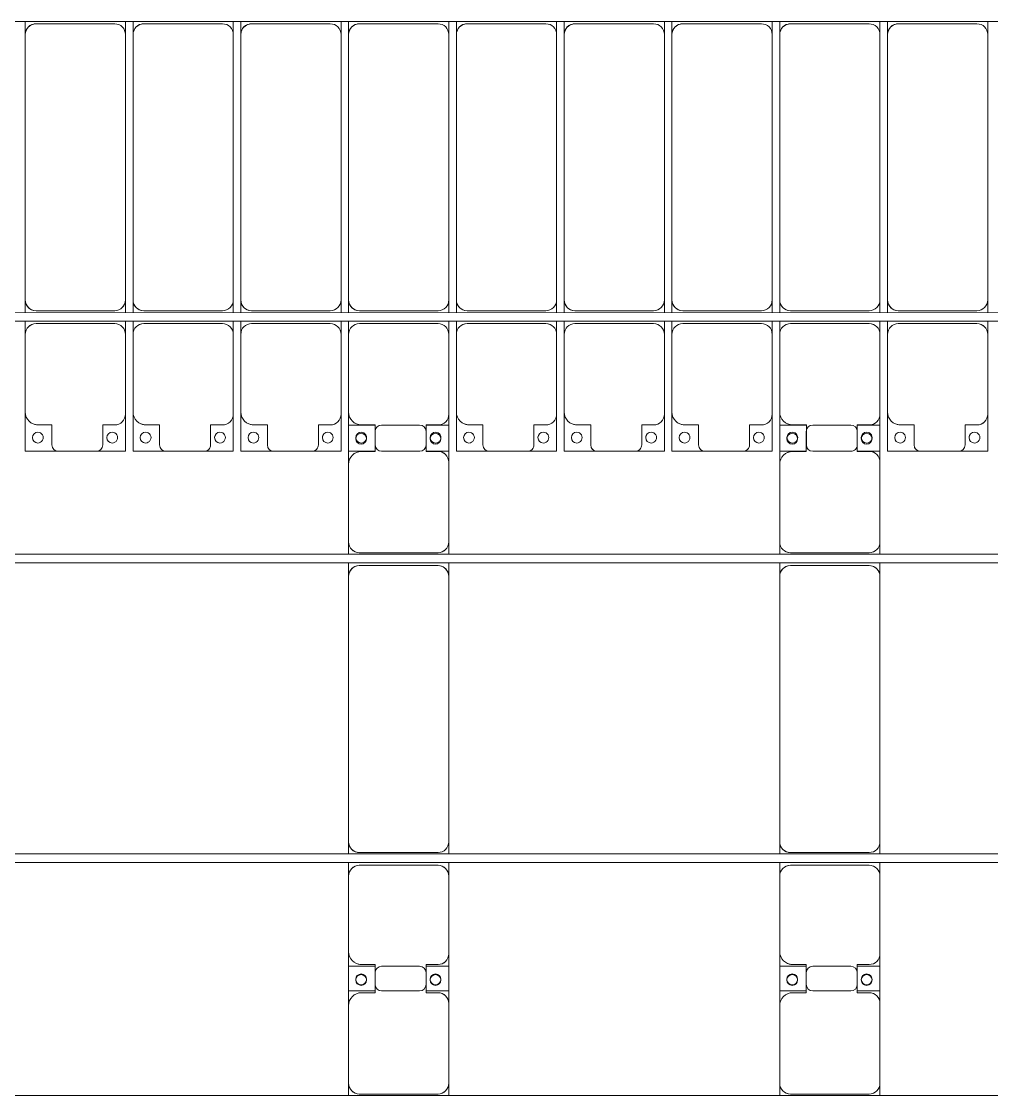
# Model space of a CAD drawing. Header units: millimetres. Extents: x -147246 to 112336, y -213734 to -86506.
# Drawn here: x -73865 to -69365, y -135845 to -130865 of the extents above; entities that cross this region are included whole.
import ezdxf

# ---------------------------------------------------------------- set-up
doc = ezdxf.new("R2010")
doc.units = ezdxf.units.MM
doc.layers.add('A-GENM', color=13, linetype='Continuous', lineweight=9)
doc.layers.add('S-BEAM', color=12, linetype='Continuous', lineweight=9)

# ---------------------------------------------------------------- blocks, each defined once
blk = doc.blocks.new('Dải phao đi lại kèm đỡ invester - DẢI PHAO ĐI LẠI-14853-BỐ TRÍ KHUNG KẾT CẤU BÈ PIN 05')
at = {"layer": 'A-GENM', "color": 7}
for p, q in [((66258.4, 620.3), (66258.4, 680.8)), ((66673.4, 670.3), (66308.4, 670.3)), ((66723.4, 680.8), (66723.4, 620.3)), ((66758.4, 620.3), (66758.4, 680.8)), ((67173.4, 670.3), (66808.4, 670.3)), ((67223.4, 680.8), (67223.4, 620.3)), ((67258.4, 620.3), (67258.4, 680.8)), ((67673.4, 670.3), (67308.4, 670.3)), ((67723.4, 680.8), (67723.4, 620.3)), ((67758.4, 620.3), (67758.4, 680.8)), ((68173.4, 670.3), (67808.4, 670.3)), ((68223.4, 680.8), (68223.4, 620.3)), ((68258.4, 620.3), (68258.4, 680.8)), ((68673.4, 670.3), (68308.4, 670.3)), ((68723.4, 680.8), (68723.4, 620.3)), ((68758.4, 620.3), (68758.4, 680.8)), ((69173.4, 670.3), (68808.4, 670.3)), ((69223.4, 680.8), (69223.4, 620.3)), ((69258.4, 620.3), (69258.4, 680.8)), ((69673.4, 670.3), (69308.4, 670.3)), ((69723.4, 680.8), (69723.4, 620.3)), ((69758.4, 620.3), (69758.4, 680.8)), ((70173.4, 670.3), (69808.4, 670.3)), ((70223.4, 680.8), (70223.4, 620.3)), ((70258.4, 620.3), (70258.4, 680.8)), ((70673.4, 670.3), (70308.4, 670.3)), ((70723.4, 680.8), (70723.4, 620.3)), ((66258.4, 620.3), (66258.4, -610.3)), ((66723.4, -610.3), (66723.4, 620.3)), ((66758.4, 620.3), (66758.4, -610.3)), ((67223.4, -610.3), (67223.4, 620.3)), ((67258.4, 620.3), (67258.4, -610.3)), ((67723.4, -610.3), (67723.4, 620.3)), ((67758.4, 620.3), (67758.4, -610.3)), ((68223.4, -610.3), (68223.4, 620.3)), ((68258.4, 620.3), (68258.4, -610.3)), ((68723.4, -610.3), (68723.4, 620.3)), ((68758.4, 620.3), (68758.4, -610.3)), ((69223.4, -610.3), (69223.4, 620.3)), ((69258.4, 620.3), (69258.4, -610.3)), ((69723.4, -610.3), (69723.4, 620.3)), ((69758.4, 620.3), (69758.4, -610.3)), ((70223.4, -610.3), (70223.4, 620.3)), ((70258.4, 620.3), (70258.4, -610.3)), ((70723.4, -610.3), (70723.4, 620.3)), ((66258.4, -669.2), (66258.4, -610.3)), ((66723.4, -610.3), (66723.4, -669.2)), ((66758.4, -669.2), (66758.4, -610.3)), ((67223.4, -610.3), (67223.4, -669.2)), ((67258.4, -669.2), (67258.4, -610.3)), ((67723.4, -610.3), (67723.4, -669.2)), ((67758.4, -669.2), (67758.4, -610.3)), ((68223.4, -610.3), (68223.4, -669.2)), ((68258.4, -669.2), (68258.4, -610.3)), ((68723.4, -610.3), (68723.4, -669.2)), ((68758.4, -669.2), (68758.4, -610.3)), ((69223.4, -610.3), (69223.4, -669.2)), ((69258.4, -669.2), (69258.4, -610.3)), ((69723.4, -610.3), (69723.4, -669.2)), ((69758.4, -669.2), (69758.4, -610.3)), ((70223.4, -610.3), (70223.4, -669.2)), ((70258.4, -669.2), (70258.4, -610.3)), ((70723.4, -610.3), (70723.4, -669.2)), ((66308.4, -660.3), (66673.4, -660.3)), ((66808.4, -660.3), (67173.4, -660.3)), ((67308.4, -660.3), (67673.4, -660.3)), ((67808.4, -660.3), (68173.4, -660.3)), ((68308.4, -660.3), (68673.4, -660.3)), ((68808.4, -660.3), (69173.4, -660.3)), ((69308.4, -660.3), (69673.4, -660.3)), ((69808.4, -660.3), (70173.4, -660.3)), ((70308.4, -660.3), (70673.4, -660.3)), ((66258.4, -769.7), (66258.4, -709.2)), ((66673.4, -719.7), (66308.4, -719.7)), ((66723.4, -709.2), (66723.4, -769.7)), ((66758.4, -769.7), (66758.4, -709.2)), ((67173.4, -719.7), (66808.4, -719.7)), ((67223.4, -709.2), (67223.4, -769.7)), ((67258.4, -769.7), (67258.4, -709.2)), ((67673.4, -719.7), (67308.4, -719.7)), ((67723.4, -709.2), (67723.4, -769.7)), ((67758.4, -769.7), (67758.4, -709.2)), ((68173.4, -719.7), (67808.4, -719.7)), ((68223.4, -709.2), (68223.4, -769.7)), ((68258.4, -769.7), (68258.4, -709.2)), ((68673.4, -719.7), (68308.4, -719.7)), ((68723.4, -709.2), (68723.4, -769.7)), ((68758.4, -769.7), (68758.4, -709.2)), ((69173.4, -719.7), (68808.4, -719.7)), ((69223.4, -709.2), (69223.4, -769.7)), ((69258.4, -769.7), (69258.4, -709.2)), ((69673.4, -719.7), (69308.4, -719.7)), ((69723.4, -709.2), (69723.4, -769.7)), ((69758.4, -769.7), (69758.4, -709.2)), ((70173.4, -719.7), (69808.4, -719.7)), ((70223.4, -709.2), (70223.4, -769.7)), ((70258.4, -769.7), (70258.4, -709.2)), ((70673.4, -719.7), (70308.4, -719.7)), ((70723.4, -709.2), (70723.4, -769.7)), ((66258.4, -769.7), (66258.4, -1129.7)), ((66723.4, -1139.7), (66723.4, -769.7)), ((66758.4, -769.7), (66758.4, -1129.7)), ((67223.4, -1139.7), (67223.4, -769.7)), ((67258.4, -769.7), (67258.4, -1129.7)), ((67723.4, -1139.7), (67723.4, -769.7)), ((67758.4, -769.7), (67758.4, -1129.7)), ((68223.4, -1139.7), (68223.4, -769.7)), ((68258.4, -769.7), (68258.4, -1129.7)), ((68723.4, -1139.7), (68723.4, -769.7)), ((68758.4, -769.7), (68758.4, -1129.7)), ((69223.4, -1139.7), (69223.4, -769.7)), ((69258.4, -769.7), (69258.4, -1129.7)), ((69723.4, -1139.7), (69723.4, -769.7)), ((69758.4, -769.7), (69758.4, -1129.7)), ((70223.4, -1139.7), (70223.4, -769.7)), ((70258.4, -769.7), (70258.4, -1129.7)), ((70723.4, -1139.7), (70723.4, -769.7)), ((66258.4, -1312.2), (66258.4, -1129.7)), ((66723.4, -1139.7), (66723.4, -1312.2)), ((66758.4, -1312.2), (66758.4, -1129.7)), ((67223.4, -1139.7), (67223.4, -1312.2)), ((67258.4, -1312.2), (67258.4, -1129.7)), ((67723.4, -1139.7), (67723.4, -1312.2)), ((67758.4, -1312.2), (67758.4, -1129.7)), ((68223.4, -1139.7), (68223.4, -1312.2)), ((68258.4, -1312.2), (68258.4, -1129.7)), ((68723.4, -1139.7), (68723.4, -1312.2)), ((68758.4, -1312.2), (68758.4, -1129.7)), ((69223.4, -1139.7), (69223.4, -1312.2)), ((69258.4, -1312.2), (69258.4, -1129.7)), ((69723.4, -1139.7), (69723.4, -1312.2)), ((69758.4, -1312.2), (69758.4, -1129.7)), ((70223.4, -1139.7), (70223.4, -1312.2)), ((70258.4, -1312.2), (70258.4, -1129.7)), ((70723.4, -1139.7), (70723.4, -1312.2)), ((66318.4, -1189.7), (66381.8, -1189.7)), ((66381.8, -1189.7), (66381.8, -1282.2)), ((66618.2, -1282.2), (66618.2, -1189.7)), ((66618.2, -1189.7), (66673.4, -1189.7)), ((66818.4, -1189.7), (66881.8, -1189.7)), ((66881.8, -1189.7), (66881.8, -1282.2)), ((67118.2, -1282.2), (67118.2, -1189.7)), ((67118.2, -1189.7), (67173.4, -1189.7)), ((67318.4, -1189.7), (67381.8, -1189.7)), ((67381.8, -1189.7), (67381.8, -1282.2)), ((67618.2, -1282.2), (67618.2, -1189.7)), ((67618.2, -1189.7), (67673.4, -1189.7)), ((67818.4, -1189.7), (67881.8, -1189.7)), ((67881.8, -1189.7), (67881.8, -1282.2)), ((68118.2, -1282.2), (68118.2, -1189.7)), ((68118.2, -1189.7), (68173.4, -1189.7)), ((68318.4, -1189.7), (68381.8, -1189.7)), ((68381.8, -1189.7), (68381.8, -1282.2)), ((68618.2, -1282.2), (68618.2, -1189.7)), ((68618.2, -1189.7), (68673.4, -1189.7)), ((68818.4, -1189.7), (68881.8, -1189.7)), ((68881.8, -1189.7), (68881.8, -1282.2)), ((69118.2, -1282.2), (69118.2, -1189.7)), ((69118.2, -1189.7), (69173.4, -1189.7)), ((69318.4, -1189.7), (69381.8, -1189.7)), ((69381.8, -1189.7), (69381.8, -1282.2)), ((69618.2, -1282.2), (69618.2, -1189.7)), ((69618.2, -1189.7), (69673.4, -1189.7)), ((69818.4, -1189.7), (69881.8, -1189.7)), ((69881.8, -1189.7), (69881.8, -1282.2)), ((70118.2, -1282.2), (70118.2, -1189.7)), ((70118.2, -1189.7), (70173.4, -1189.7)), ((70318.4, -1189.7), (70381.8, -1189.7)), ((70381.8, -1189.7), (70381.8, -1282.2)), ((70618.2, -1282.2), (70618.2, -1189.7)), ((70618.2, -1189.7), (70673.4, -1189.7)), ((66411.8, -1312.2), (66258.4, -1312.2)), ((66411.8, -1312.2), (66588.2, -1312.2)), ((66723.4, -1312.2), (66588.2, -1312.2)), ((66911.8, -1312.2), (66758.4, -1312.2)), ((66911.8, -1312.2), (67088.2, -1312.2)), ((67223.4, -1312.2), (67088.2, -1312.2)), ((67411.8, -1312.2), (67258.4, -1312.2)), ((67411.8, -1312.2), (67588.2, -1312.2)), ((67723.4, -1312.2), (67588.2, -1312.2)), ((67881.7, -1312.2), (67758.4, -1312.2)), ((67911.8, -1312.2), (68088.2, -1312.2)), ((68223.4, -1312.2), (68117.1, -1312.2)), ((68411.8, -1312.2), (68258.4, -1312.2)), ((68411.8, -1312.2), (68588.2, -1312.2)), ((68723.4, -1312.2), (68588.2, -1312.2)), ((68911.8, -1312.2), (68758.4, -1312.2)), ((68911.8, -1312.2), (69088.2, -1312.2)), ((69223.4, -1312.2), (69088.2, -1312.2)), ((69411.8, -1312.2), (69258.4, -1312.2)), ((69411.8, -1312.2), (69588.2, -1312.2)), ((69723.4, -1312.2), (69588.2, -1312.2)), ((69881.7, -1312.2), (69758.4, -1312.2)), ((69911.8, -1312.2), (70088.2, -1312.2)), ((70223.4, -1312.2), (70117.1, -1312.2)), ((70411.8, -1312.2), (70258.4, -1312.2)), ((70411.8, -1312.2), (70588.2, -1312.2)), ((70723.4, -1312.2), (70588.2, -1312.2))]:
    blk.add_line(p, q, dxfattribs=at)
for centre, radius, start, end in [((66308.4, 620.3), 50, 90, 180), ((66308.4, 620.3), 50, 90, 165), ((66673.4, 620.3), 50, 360, 90), ((66673.4, 620.3), 50, 360, 90), ((66808.4, 620.3), 50, 90, 180), ((66808.4, 620.3), 50, 90, 165), ((67173.4, 620.3), 50, 0, 90), ((67173.4, 620.3), 50, 0, 90), ((67308.4, 620.3), 50, 90, 180), ((67308.4, 620.3), 50, 90, 165), ((67673.4, 620.3), 50, 0, 90), ((67673.4, 620.3), 50, 0, 90), ((67808.4, 620.3), 50, 90, 180), ((67808.4, 620.3), 50, 90, 165), ((68173.4, 620.3), 50, 0, 90), ((68173.4, 620.3), 50, 0, 90), ((68308.4, 620.3), 50, 90, 180), ((68308.4, 620.3), 50, 90, 165), ((68673.4, 620.3), 50, 0, 90), ((68673.4, 620.3), 50, 0, 90), ((68808.4, 620.3), 50, 90, 180), ((68808.4, 620.3), 50, 90, 165), ((69173.4, 620.3), 50, 0, 90), ((69173.4, 620.3), 50, 0, 90), ((69308.4, 620.3), 50, 90, 180), ((69308.4, 620.3), 50, 90, 165), ((69673.4, 620.3), 50, 0, 90), ((69673.4, 620.3), 50, 0, 90), ((69808.4, 620.3), 50, 90, 180), ((69808.4, 620.3), 50, 90, 165), ((70173.4, 620.3), 50, 360, 90), ((70173.4, 620.3), 50, 360, 90), ((70308.4, 620.3), 50, 90, 180), ((70308.4, 620.3), 50, 90, 165), ((70673.4, 620.3), 50, 0, 90), ((70673.4, 620.3), 50, 0, 90), ((66308.4, -610.3), 50, 180, 270), ((66308.4, -610.3), 50, 180, 255), ((66673.4, -610.3), 50, 270, 360), ((66673.4, -610.3), 50, 315, 360), ((66808.4, -610.3), 50, 180, 270), ((66808.4, -610.3), 50, 180, 255), ((67173.4, -610.3), 50, 270, 0), ((67173.4, -610.3), 50, 315, 0), ((67308.4, -610.3), 50, 180, 270), ((67308.4, -610.3), 50, 180, 255), ((67673.4, -610.3), 50, 270, 0), ((67673.4, -610.3), 50, 315, 0), ((67808.4, -610.3), 50, 180, 270), ((67808.4, -610.3), 50, 180, 255), ((68173.4, -610.3), 50, 270, 0), ((68173.4, -610.3), 50, 315, 0), ((68308.4, -610.3), 50, 180, 270), ((68308.4, -610.3), 50, 180, 255), ((68673.4, -610.3), 50, 270, 0), ((68673.4, -610.3), 50, 315, 0), ((68808.4, -610.3), 50, 180, 270), ((68808.4, -610.3), 50, 180, 255), ((69173.4, -610.3), 50, 270, 0), ((69173.4, -610.3), 50, 315, 0), ((69308.4, -610.3), 50, 180, 270), ((69308.4, -610.3), 50, 180, 255), ((69673.4, -610.3), 50, 270, 0), ((69673.4, -610.3), 50, 315, 0), ((69808.4, -610.3), 50, 180, 270), ((69808.4, -610.3), 50, 180, 255), ((70173.4, -610.3), 50, 270, 0), ((70173.4, -610.3), 50, 315, 0), ((70308.4, -610.3), 50, 180, 270), ((70308.4, -610.3), 50, 180, 255), ((70673.4, -610.3), 50, 270, 0), ((70673.4, -610.3), 50, 315, 0), ((66308.4, -769.7), 50, 90, 180), ((66308.4, -769.7), 50, 90, 135), ((66673.4, -769.7), 50, 360, 90), ((66673.4, -769.7), 50, 45, 90), ((66808.4, -769.7), 50, 90, 180), ((66808.4, -769.7), 50, 90, 135), ((67173.4, -769.7), 50, 360, 90), ((67173.4, -769.7), 50, 45, 90), ((67308.4, -769.7), 50, 90, 180), ((67308.4, -769.7), 50, 90, 135), ((67673.4, -769.7), 50, 0, 90), ((67673.4, -769.7), 50, 45, 90), ((67808.4, -769.7), 50, 90, 180), ((67808.4, -769.7), 50, 90, 135), ((68173.4, -769.7), 50, 0, 90), ((68173.4, -769.7), 50, 45, 90), ((68308.4, -769.7), 50, 90, 180), ((68308.4, -769.7), 50, 90, 135), ((68673.4, -769.7), 50, 0, 90), ((68673.4, -769.7), 50, 45, 90), ((68808.4, -769.7), 50, 90, 180), ((68808.4, -769.7), 50, 90, 135), ((69173.4, -769.7), 50, 360, 90), ((69173.4, -769.7), 50, 45, 90), ((69308.4, -769.7), 50, 90, 180), ((69308.4, -769.7), 50, 90, 135), ((69673.4, -769.7), 50, 0, 90), ((69673.4, -769.7), 50, 45, 90), ((69808.4, -769.7), 50, 90, 180), ((69808.4, -769.7), 50, 90, 135), ((70173.4, -769.7), 50, 0, 90), ((70173.4, -769.7), 50, 45, 90), ((70308.4, -769.7), 50, 90, 180), ((70308.4, -769.7), 50, 90, 135), ((70673.4, -769.7), 50, 0, 90), ((70673.4, -769.7), 50, 45, 90), ((66318.4, -1129.7), 60, 180, 270), ((66673.4, -1139.7), 50, 270, 360), ((66818.4, -1129.7), 60, 180, 270), ((67173.4, -1139.7), 50, 270, 0), ((67318.4, -1129.7), 60, 180, 270), ((67673.4, -1139.7), 50, 270, 0), ((67818.4, -1129.7), 60, 180, 270), ((68173.4, -1139.7), 50, 270, 0), ((68318.4, -1129.7), 60, 180, 270), ((68673.4, -1139.7), 50, 270, 0), ((68818.4, -1129.7), 60, 180, 270), ((69173.4, -1139.7), 50, 270, 0), ((69318.4, -1129.7), 60, 180, 270), ((69673.4, -1139.7), 50, 270, 0), ((69818.4, -1129.7), 60, 180, 270), ((70173.4, -1139.7), 50, 270, 360), ((70318.4, -1129.7), 60, 180, 270), ((70673.4, -1139.7), 50, 270, 360), ((66318.4, -1129.7), 60, 240, 270), ((66673.4, -1139.7), 50, 270, 315), ((66818.4, -1129.7), 60, 240, 270), ((67173.4, -1139.7), 50, 270, 315), ((67318.4, -1129.7), 60, 240, 270), ((67673.4, -1139.7), 50, 270, 315), ((67818.4, -1129.7), 60, 240, 270), ((68173.4, -1139.7), 50, 270, 315), ((68318.4, -1129.7), 60, 240, 270), ((68673.4, -1139.7), 50, 270, 315), ((68818.4, -1129.7), 60, 240, 270), ((69173.4, -1139.7), 50, 270, 315), ((69318.4, -1129.7), 60, 240, 270), ((69673.4, -1139.7), 50, 270, 315), ((69818.4, -1129.7), 60, 240, 270), ((70173.4, -1139.7), 50, 270.0602, 315), ((70318.4, -1129.7), 60, 240, 270), ((70673.4, -1139.7), 50, 270, 315), ((66316.8, -1248.6), 25, 90, 270), ((66316.8, -1248.6), 25, 270, 90), ((66661.8, -1248.6), 25, 90, 270), ((66661.8, -1248.6), 25, 165, 180), ((66661.8, -1248.6), 25, 270, 90), ((66816.8, -1248.6), 25, 90, 270), ((66816.8, -1248.6), 25, 270, 90), ((67161.8, -1248.6), 25, 90, 270), ((67161.8, -1248.6), 25, 165, 180), ((67161.8, -1248.6), 25, 270, 90), ((67316.8, -1248.6), 25, 90, 270), ((67316.8, -1248.6), 25, 270, 90), ((67661.8, -1248.6), 25, 90, 270), ((67661.8, -1248.6), 25, 165, 180), ((67661.8, -1248.6), 25, 270, 90), ((67816.8, -1248.6), 25, 90, 270), ((67816.8, -1248.6), 25, 270, 90), ((68161.8, -1248.6), 25, 90, 270), ((68161.8, -1248.6), 25, 270, 90), ((68316.8, -1248.6), 25, 90, 270), ((68316.8, -1248.6), 25, 270, 90), ((68661.8, -1248.6), 25, 90, 270), ((68661.8, -1248.6), 25, 165, 180), ((68661.8, -1248.6), 25, 270, 90), ((68816.8, -1248.6), 25, 90, 270), ((68816.8, -1248.6), 25, 270, 90), ((69161.8, -1248.6), 25, 90, 270), ((69161.8, -1248.6), 25, 165, 180), ((69161.8, -1248.6), 25, 270, 90), ((69316.8, -1248.6), 25, 90, 270), ((69316.8, -1248.6), 25, 270, 90), ((69661.8, -1248.6), 25, 90, 270), ((69661.8, -1248.6), 25, 165, 180), ((69661.8, -1248.6), 25, 270, 90), ((69816.8, -1248.6), 25, 90, 270), ((69816.8, -1248.6), 25, 270, 90), ((70161.8, -1248.6), 25, 90, 270), ((70161.8, -1248.6), 25, 270, 90), ((70316.8, -1248.6), 25, 90, 270), ((70316.8, -1248.6), 25, 270, 90), ((70661.8, -1248.6), 25, 90, 270), ((70661.8, -1248.6), 25, 165, 180), ((70661.8, -1248.6), 25, 270, 90), ((66411.8, -1282.2), 30, 180, 270), ((66588.2, -1282.2), 30, 270, 360), ((66911.8, -1282.2), 30, 180, 270), ((67088.2, -1282.2), 30, 270, 0), ((67411.8, -1282.2), 30, 180, 270), ((67588.2, -1282.2), 30, 270, 0), ((67911.8, -1282.2), 30, 180, 270), ((68088.2, -1282.2), 30, 270, 360), ((68411.8, -1282.2), 30, 180, 270), ((68588.2, -1282.2), 30, 270, 0), ((68911.8, -1282.2), 30, 180, 270), ((69088.2, -1282.2), 30, 270, 0), ((69411.8, -1282.2), 30, 180, 270), ((69588.2, -1282.2), 30, 270, 0), ((69911.8, -1282.2), 30, 180, 270), ((70088.2, -1282.2), 30, 270, 0), ((70411.8, -1282.2), 30, 180, 270), ((70588.2, -1282.2), 30, 270, 0), ((66411.8, -1282.2), 30, 210, 270), ((66588.2, -1282.2), 30, 270, 330), ((66911.8, -1282.2), 30, 210, 270), ((67088.2, -1282.2), 30, 270, 330), ((67411.8, -1282.2), 30, 210, 270), ((67588.2, -1282.2), 30, 270, 330), ((68411.8, -1282.2), 30, 210, 270), ((68588.2, -1282.2), 30, 270, 330), ((68911.8, -1282.2), 30, 210, 270), ((69088.2, -1282.2), 30, 270, 330), ((69411.8, -1282.2), 30, 210, 270), ((69588.2, -1282.2), 30, 270, 330), ((70411.8, -1282.2), 30, 210, 270), ((70588.2, -1282.2), 30, 270, 330)]:
    blk.add_arc(centre, radius, start, end, dxfattribs=at)
blk = doc.blocks.new('Dầm C52 - Dầm C52-18775-BỐ TRÍ KHUNG KẾT CẤU BÈ PIN 05')
at = {"layer": 'S-BEAM', "color": 1}
blk.add_line((-74474.3, 20), (74474.3, 20), dxfattribs=at)
blk = doc.blocks.new('Dầm C52 - Dầm C52-18776-BỐ TRÍ KHUNG KẾT CẤU BÈ PIN 05')
at = {"layer": 'S-BEAM', "color": 1}
for p, q in [((-74474.3, 20), (74474.3, 20)), ((74474.3, -20), (-74474.3, -20))]:
    blk.add_line(p, q, dxfattribs=at)
blk = doc.blocks.new('Dầm C52 - Dầm C52-18777-BỐ TRÍ KHUNG KẾT CẤU BÈ PIN 05')
at = {"layer": 'S-BEAM', "color": 1}
for p, q in [((-74474.3, 20), (74474.3, 20)), ((74474.3, -20), (-74474.3, -20))]:
    blk.add_line(p, q, dxfattribs=at)
blk = doc.blocks.new('Dai phao do pin - DẢI PHAO ĐỠ PIN-V13-BỐ TRÍ KHUNG KẾT CẤU BÈ PIN 05')
at = {"layer": 'A-GENM', "color": 7}
for p, q in [((65973.2, 241.6), (66029.7, 241.6)), ((66389.7, 241.6), (66029.7, 241.6)), ((66389.7, 241.6), (66572.2, 241.6)), ((66457.8, 241.6), (66640.3, 241.6)), ((66457.8, 118.2), (66457.8, 241.6)), ((66572.2, 241.6), (66572.2, 118.2)), ((66990.3, 241.6), (66640.3, 241.6)), ((66990.3, 241.6), (67053.2, 241.6)), ((67093.2, 241.6), (67149.7, 241.6)), ((68380.3, 241.6), (67149.7, 241.6)), ((68380.3, 241.6), (68443.2, 241.6)), ((68483.2, 241.6), (68539.7, 241.6)), ((68899.7, 241.6), (68539.7, 241.6)), ((68899.7, 241.6), (69082.2, 241.6)), ((69082.2, 241.6), (69082.2, 117.9)), ((65979.7, 191.6), (65979.7, -173.4)), ((66449.7, 118.2), (66449.7, 181.6)), ((66580.3, 181.6), (66580.3, 118.2)), ((67040.3, -173.4), (67040.3, 191.6)), ((67099.7, 191.6), (67099.7, -173.4)), ((68430.3, -173.4), (68430.3, 191.6)), ((68489.7, 191.6), (68489.7, -173.4)), ((68959.7, 118.2), (68959.7, 181.6)), ((66542.2, 118.2), (66449.7, 118.2)), ((66580.3, 118.2), (66487.8, 118.2)), ((69052.2, 118.2), (68959.7, 118.2)), ((66457.8, 88.2), (66457.8, -88.2)), ((66572.2, -88.2), (66572.2, 88.2)), ((69082.2, -88.2), (69082.2, 88.2)), ((66449.7, -173.4), (66449.7, -118.2)), ((66449.7, -118.2), (66542.2, -118.2)), ((66457.8, -223.4), (66457.8, -118.2)), ((66487.8, -118.2), (66580.3, -118.2)), ((66572.2, -118.2), (66572.2, -223.4)), ((66580.3, -118.2), (66580.3, -173.4)), ((68959.7, -173.4), (68959.7, -118.2)), ((68959.7, -118.2), (69052.2, -118.2)), ((69082.2, -117.5), (69082.2, -223.4)), ((66029.7, -223.4), (65973.2, -223.4)), ((66029.7, -223.4), (66399.7, -223.4)), ((66572.2, -223.4), (66399.7, -223.4)), ((66630.3, -223.4), (66457.8, -223.4)), ((66630.3, -223.4), (66990.3, -223.4)), ((67053.2, -223.4), (66990.3, -223.4)), ((67149.7, -223.4), (67093.2, -223.4)), ((67149.7, -223.4), (68380.3, -223.4)), ((68443.2, -223.4), (68380.3, -223.4)), ((68539.7, -223.4), (68483.2, -223.4)), ((68539.7, -223.4), (68909.7, -223.4)), ((69082.2, -223.4), (68909.7, -223.4))]:
    blk.add_line(p, q, dxfattribs=at)
for centre, radius, start, end in [((66029.7, 191.6), 50, 90, 180), ((66029.7, 191.6), 50, 135, 180), ((66389.7, 181.6), 60, 0, 90), ((66389.7, 181.6), 60, 0, 30), ((66508.6, 183.2), 25, 360, 180), ((66511.4, 183.2), 25, 0, 180), ((66640.3, 181.6), 60, 90, 180), ((66640.3, 181.6), 60, 150, 180), ((66990.3, 191.6), 50, 0, 90), ((66990.3, 191.6), 50, 0, 45), ((67149.7, 191.6), 50, 90, 180), ((67149.7, 191.6), 50, 105, 180), ((68380.3, 191.6), 50, 360, 90), ((68380.3, 191.6), 50, 15, 90), ((68539.7, 191.6), 50, 90, 180), ((68539.7, 191.6), 50, 135, 180), ((68899.7, 181.6), 60, 0, 90), ((68899.7, 181.6), 60, 0, 30), ((69018.6, 183.2), 25, 0, 180), ((66508.6, 183.2), 25, 180, 0), ((66511.4, 183.2), 25, 180, 0), ((69018.6, 183.2), 25, 180, 0), ((66487.8, 88.2), 30, 90, 180), ((66542.2, 88.2), 30, 0, 90), ((69052.2, 88.2), 30, 0, 90), ((66487.8, -88.2), 30, 180, 270), ((66542.2, -88.2), 30, 270, 0), ((69052.2, -88.2), 30, 270, 0), ((66508.6, -161.8), 25, 0, 180), ((66511.4, -161.8), 25, 0, 180), ((69018.6, -161.8), 25, 0, 180), ((66029.7, -173.4), 50, 180, 270), ((66029.7, -173.4), 50, 180, 225), ((66399.7, -173.4), 50, 270, 0), ((66399.7, -173.4), 50, 315, 0), ((66508.6, -161.8), 25, 180, 0), ((66511.4, -161.8), 25, 180, 360), ((66630.3, -173.4), 50, 180, 270), ((66630.3, -173.4), 50, 180, 225), ((66990.3, -173.4), 50, 270, 0), ((66990.3, -173.4), 50, 315, 0), ((67149.7, -173.4), 50, 180, 270), ((67149.7, -173.4), 50, 180, 270), ((68380.3, -173.4), 50, 270, 360), ((68380.3, -173.4), 50, 285, 360), ((68539.7, -173.4), 50, 180, 270), ((68539.7, -173.4), 50, 180, 225), ((68909.7, -173.4), 50, 270, 360), ((68909.7, -173.4), 50, 315, 360), ((69018.6, -161.8), 25, 180, 0)]:
    blk.add_arc(centre, radius, start, end, dxfattribs=at)
blk = doc.blocks.new('Dai phao do pin - DẢI PHAO ĐỠ PIN-V14-BỐ TRÍ KHUNG KẾT CẤU BÈ PIN 05')
at = {"layer": 'A-GENM', "color": 7}
for p, q in [((65973.2, 241.6), (66029.7, 241.6)), ((66389.7, 241.6), (66029.7, 241.6)), ((66389.7, 241.6), (66572.2, 241.6)), ((66457.8, 241.6), (66640.3, 241.6)), ((66457.8, 118.2), (66457.8, 241.6)), ((66572.2, 241.6), (66572.2, 118.2)), ((66990.3, 241.6), (66640.3, 241.6)), ((66990.3, 241.6), (67053.2, 241.6)), ((67093.2, 241.6), (67149.7, 241.6)), ((68380.3, 241.6), (67149.7, 241.6)), ((68380.3, 241.6), (68443.2, 241.6)), ((68483.2, 241.6), (68539.7, 241.6)), ((68899.7, 241.6), (68539.7, 241.6)), ((68899.7, 241.6), (69082.2, 241.6)), ((69082.2, 241.6), (69082.2, 117.9)), ((65979.7, 191.6), (65979.7, -173.4)), ((66449.7, 118.2), (66449.7, 181.6)), ((66580.3, 181.6), (66580.3, 118.2)), ((67040.3, -173.4), (67040.3, 191.6)), ((67099.7, 191.6), (67099.7, -173.4)), ((68430.3, -173.4), (68430.3, 191.6)), ((68489.7, 191.6), (68489.7, -173.4)), ((68959.7, 118.2), (68959.7, 181.6)), ((66542.2, 118.2), (66449.7, 118.2)), ((66580.3, 118.2), (66487.8, 118.2)), ((69052.2, 118.2), (68959.7, 118.2)), ((66457.8, 88.2), (66457.8, -88.2)), ((66572.2, -88.2), (66572.2, 88.2)), ((69082.2, -88.2), (69082.2, 88.2)), ((66449.7, -173.4), (66449.7, -118.2)), ((66449.7, -118.2), (66542.2, -118.2)), ((66457.8, -223.4), (66457.8, -118.2)), ((66487.8, -118.2), (66580.3, -118.2)), ((66572.2, -118.2), (66572.2, -223.4)), ((66580.3, -118.2), (66580.3, -173.4)), ((68959.7, -173.4), (68959.7, -118.2)), ((68959.7, -118.2), (69052.2, -118.2)), ((69082.2, -117.5), (69082.2, -223.4)), ((66029.7, -223.4), (65973.2, -223.4)), ((66029.7, -223.4), (66399.7, -223.4)), ((66572.2, -223.4), (66399.7, -223.4)), ((66630.3, -223.4), (66457.8, -223.4)), ((66630.3, -223.4), (66990.3, -223.4)), ((67053.2, -223.4), (66990.3, -223.4)), ((67149.7, -223.4), (67093.2, -223.4)), ((67149.7, -223.4), (68380.3, -223.4)), ((68443.2, -223.4), (68380.3, -223.4)), ((68539.7, -223.4), (68483.2, -223.4)), ((68539.7, -223.4), (68909.7, -223.4)), ((69082.2, -223.4), (68909.7, -223.4))]:
    blk.add_line(p, q, dxfattribs=at)
for centre, radius, start, end in [((66029.7, 191.6), 50, 90, 180), ((66029.7, 191.6), 50, 135, 180), ((66389.7, 181.6), 60, 0, 90), ((66389.7, 181.6), 60, 0, 30), ((66508.6, 183.2), 25, 360, 180), ((66511.4, 183.2), 25, 0, 180), ((66640.3, 181.6), 60, 90, 180), ((66640.3, 181.6), 60, 150, 180), ((66990.3, 191.6), 50, 0, 90), ((66990.3, 191.6), 50, 0, 45), ((67149.7, 191.6), 50, 90, 180), ((67149.7, 191.6), 50, 105, 180), ((68380.3, 191.6), 50, 360, 90), ((68380.3, 191.6), 50, 15, 90), ((68539.7, 191.6), 50, 90, 180), ((68539.7, 191.6), 50, 135, 180), ((68899.7, 181.6), 60, 0, 90), ((68899.7, 181.6), 60, 0, 30), ((69018.6, 183.2), 25, 0, 180), ((66508.6, 183.2), 25, 180, 0), ((66511.4, 183.2), 25, 180, 0), ((69018.6, 183.2), 25, 180, 0), ((66487.8, 88.2), 30, 90, 180), ((66542.2, 88.2), 30, 0, 90), ((69052.2, 88.2), 30, 0, 90), ((66487.8, -88.2), 30, 180, 270), ((66542.2, -88.2), 30, 270, 0), ((69052.2, -88.2), 30, 270, 0), ((66508.6, -161.8), 25, 0, 180), ((66511.4, -161.8), 25, 0, 180), ((69018.6, -161.8), 25, 0, 180), ((66029.7, -173.4), 50, 180, 270), ((66029.7, -173.4), 50, 180, 225), ((66399.7, -173.4), 50, 270, 0), ((66399.7, -173.4), 50, 315, 0), ((66508.6, -161.8), 25, 180, 0), ((66511.4, -161.8), 25, 180, 360), ((66630.3, -173.4), 50, 180, 270), ((66630.3, -173.4), 50, 180, 225), ((66990.3, -173.4), 50, 270, 0), ((66990.3, -173.4), 50, 315, 0), ((67149.7, -173.4), 50, 180, 270), ((67149.7, -173.4), 50, 180, 270), ((68380.3, -173.4), 50, 270, 360), ((68380.3, -173.4), 50, 285, 360), ((68539.7, -173.4), 50, 180, 270), ((68539.7, -173.4), 50, 180, 225), ((68909.7, -173.4), 50, 270, 360), ((68909.7, -173.4), 50, 315, 359.6944), ((69018.6, -161.8), 25, 180, 0)]:
    blk.add_arc(centre, radius, start, end, dxfattribs=at)
blk = doc.blocks.new('HOBANMONG_BEPIN 5_rvt-1-BỐ TRÍ KHUNG KẾT CẤU BÈ PIN 05')
at = {"layer": 'A-GENM', "color": 3, "lineweight": 25}
for name, p, rotation in [('Dải phao đi lại kèm đỡ invester - DẢI PHAO ĐI LẠI-14853-BỐ TRÍ KHUNG KẾT CẤU BÈ PIN 05', (-140105.4, -131545.4), 359.9997710135151), ('Dai phao do pin - DẢI PHAO ĐỠ PIN-V13-BỐ TRÍ KHUNG KẾT CẤU BÈ PIN 05', (-72105.9, -201818), 89.99977101252024), ('Dai phao do pin - DẢI PHAO ĐỠ PIN-V14-BỐ TRÍ KHUNG KẾT CẤU BÈ PIN 05', (-70105.9, -201818), 89.99977101252024)]:
    blk.add_blockref(name, p, dxfattribs=dict(at, rotation=rotation))
at = {"layer": 'S-BEAM', "color": 3, "lineweight": 25, "rotation": 179.9997710135151}
for name, p in [('Dầm C52 - Dầm C52-18775-BỐ TRÍ KHUNG KẾT CẤU BÈ PIN 05', (-66080, -130844.9)), ('Dầm C52 - Dầm C52-18776-BỐ TRÍ KHUNG KẾT CẤU BÈ PIN 05', (-66080, -132234.9)), ('Dầm C52 - Dầm C52-18776-BỐ TRÍ KHUNG KẾT CẤU BÈ PIN 05', (-66080, -133354.9)), ('Dầm C52 - Dầm C52-18777-BỐ TRÍ KHUNG KẾT CẤU BÈ PIN 05', (-66080, -134744.9)), ('Dầm C52 - Dầm C52-18777-BỐ TRÍ KHUNG KẾT CẤU BÈ PIN 05', (-66080, -135864.9))]:
    blk.add_blockref(name, p, dxfattribs=at)

msp = doc.modelspace()

# ---------------------------------------------------------------- block references
at = {"lineweight": 5}
msp.add_blockref('HOBANMONG_BEPIN 5_rvt-1-BỐ TRÍ KHUNG KẾT CẤU BÈ PIN 05', (0, 0), dxfattribs=at)

doc.saveas('drawing.dxf')
